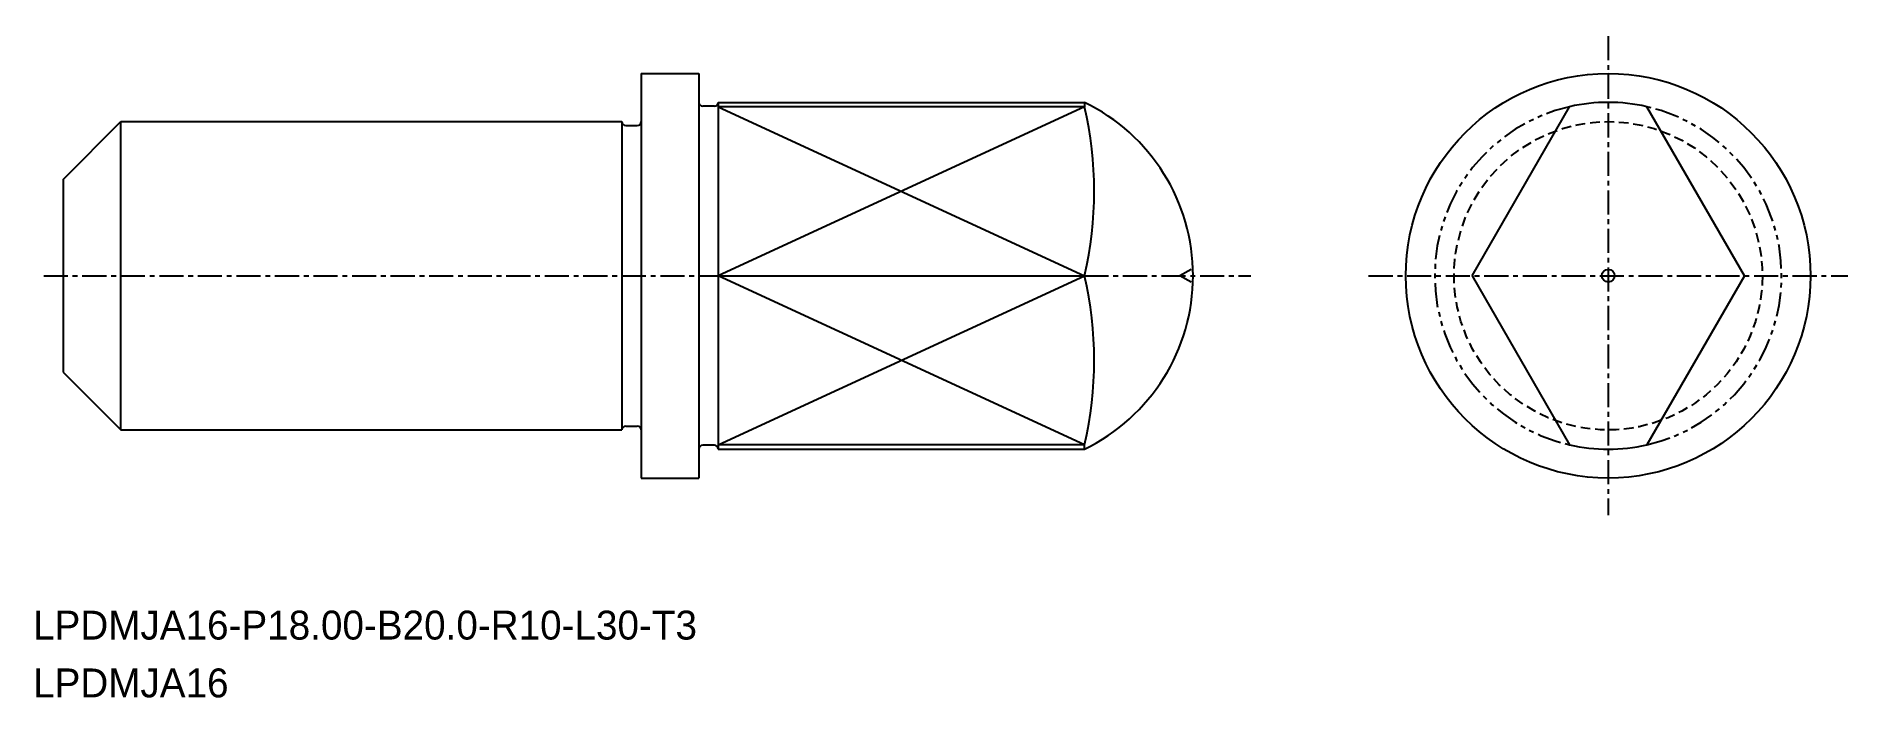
# Model space of a CAD drawing. Extents: x -1900.1 to -1806.1, y -850.6 to -816.3.
import ezdxf

# ---------------------------------------------------------------- set-up
doc = ezdxf.new("R2010")
doc.units = 0
for name, pattern in [('CENTER', [2, 1.25, -0.25, 0.25, -0.25]), ('DASHED', [0.75, 0.5, -0.25]), ('PHANTOM', [2.5, 1.25, -0.25, 0.25, -0.25, 0.25, -0.25])]:
    doc.linetypes.add(name, pattern=pattern)
doc.layers.get('0').update_dxf_attribs({"linetype": 'CONTINUOUS'})
doc.layers.add('CENTER', color=1, linetype='CENTER')

msp = doc.modelspace()

# ---------------------------------------------------------------- linework, layer by layer
at = {"color": 7, "linetype": 'CONTINUOUS'}
for p, q in [((-1868.76, -818.198), (-1865.76, -818.198)), ((-1868.76, -818.198), (-1868.76, -839.198)), ((-1864.76, -819.698), (-1864.76, -837.698)), ((-1864.76, -819.698), (-1845.76, -819.698)), ((-1864.96, -819.898), (-1865.56, -819.898)), ((-1825.644, -828.698), (-1820.578, -819.923)), ((-1811.511, -828.698), (-1816.578, -819.923)), ((-1898.76, -823.698), (-1895.76, -820.698)), ((-1895.76, -836.698), (-1895.76, -820.698)), ((-1895.76, -820.698), (-1869.76, -820.698)), ((-1869.76, -820.698), (-1869.76, -836.698)), ((-1869.56, -820.898), (-1868.96, -820.898)), ((-1898.76, -823.698), (-1898.76, -833.698)), ((-1864.76, -828.698), (-1845.76, -828.698)), ((-1825.644, -828.698), (-1820.578, -837.473)), ((-1811.511, -828.698), (-1816.578, -837.473)), ((-1898.76, -833.698), (-1895.76, -836.698)), ((-1869.56, -836.498), (-1868.96, -836.498)), ((-1895.76, -836.698), (-1869.76, -836.698)), ((-1864.96, -837.498), (-1865.56, -837.498)), ((-1864.76, -837.698), (-1845.76, -837.698)), ((-1868.76, -839.198), (-1865.76, -839.198))]:
    msp.add_line(p, q, dxfattribs=at)
at = {"linetype": 'CONTINUOUS'}
for p, q in [((-1865.76, -818.198), (-1865.76, -839.198)), ((-1845.76, -819.698), (-1845.76, -819.923)), ((-1845.76, -819.923), (-1864.76, -819.923)), ((-1845.76, -837.473), (-1864.76, -837.473)), ((-1845.76, -837.698), (-1845.76, -837.473))]:
    msp.add_line(p, q, dxfattribs=at)
at = {"color": 3, "linetype": 'CONTINUOUS'}
for p, q in [((-1864.76, -819.923), (-1845.76, -828.698)), ((-1845.76, -819.923), (-1864.76, -828.698)), ((-1845.76, -837.473), (-1864.76, -828.698)), ((-1864.76, -837.473), (-1845.76, -828.698))]:
    msp.add_line(p, q, dxfattribs=at)
at = {"color": 3}
for p in [(-1840.213, -828.366), (-1840.213, -829.029)]:
    msp.add_line(p, (-1840.798, -828.698), dxfattribs=at)
at = {"linetype": 'CONTINUOUS'}
msp.add_circle((-1818.578, -828.698), 10.5, dxfattribs=at)
at = {"color": 3, "linetype": 'DASHED'}
msp.add_circle((-1818.578, -828.698), 8, dxfattribs=at)
msp.add_circle((-1818.578, -828.698), 0.332)
at = {"color": 7, "linetype": 'CONTINUOUS'}
for centre, start, end in [((-1865.56, -819.698), 180, 270), ((-1864.96, -819.698), 270, 0), ((-1869.56, -820.698), 180, 270), ((-1868.96, -820.698), 270, 0), ((-1869.56, -836.698), 90, 180), ((-1868.96, -836.698), 0, 90), ((-1865.56, -837.698), 90, 180), ((-1864.96, -837.698), 0, 90)]:
    msp.add_arc(centre, 0.2, start, end, dxfattribs=at)
at = {"linetype": 'CONTINUOUS'}
for centre, radius, start, end in [((-1850.119, -828.698), 10, 295.84193, 64.15807), ((-1864.427, -824.31), 19.176, 346.77368, 13.22631), ((-1864.427, -833.085), 19.176, 346.77379, 13.22642)]:
    msp.add_arc(centre, radius, start, end, dxfattribs=at)
for start, end in [(77.16041, 102.83959), (257.16041, 282.83959)]:
    msp.add_arc((-1818.578, -828.698), 9, start, end)
at = {"color": 3, "linetype": 'PHANTOM'}
for start, end in [(102.83959, 257.16041), (282.83959, 77.16041)]:
    msp.add_arc((-1818.578, -828.698), 9, start, end, dxfattribs=at)
at = {"layer": 'CENTER', "color": 1, "linetype": 'CENTER'}
for p, q in [((-1818.578, -816.266), (-1818.578, -841.129)), ((-1899.76, -828.698), (-1837.12, -828.698)), ((-1831.009, -828.698), (-1806.146, -828.698))]:
    msp.add_line(p, q, dxfattribs=at)

# ---------------------------------------------------------------- texts
for s, p in [('LPDMJA16-P18.00-B20.0-R10-L30-T3', (-1900.314, -847.58)), ('LPDMJA16', (-1900.314, -850.58))]:
    msp.add_text(s, height=1.5).set_placement(p)

doc.saveas('drawing.dxf')
